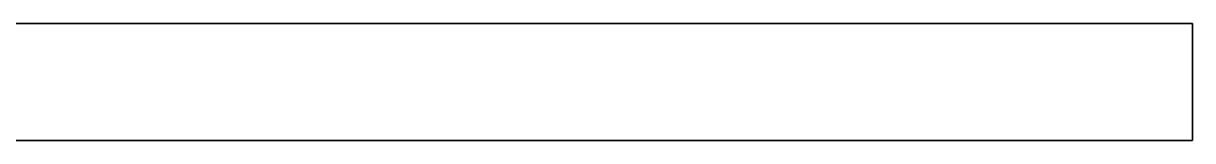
# Model space of a CAD drawing. Header units: millimetres. Extents: x -25371 to 2282244, y -90657 to 147824.
# Drawn here: x 1655267 to 1655467, y 2227.3 to 2247.3 of the extents above; entities that cross this region are included whole.
import ezdxf
from ezdxf.xclip import XClip

# ---------------------------------------------------------------- set-up
doc = ezdxf.new("R2010")
doc.units = ezdxf.units.MM
doc.header["$XCLIPFRAME"] = 0
doc.layers.add('A-GLAZ-CURT', color=7, linetype='Continuous', lineweight=35)

# ---------------------------------------------------------------- blocks, each defined once
blk = doc.blocks.new('DPA_CP_Entrance Canopy Lower - Depth 4200-5686501-VS01 - ELEVATION 1')
at = {"layer": 'A-GLAZ-CURT', "color": 7}
for p, q in [((33427.75, 106820), (33707.75, 106820)), ((33707.75, 106820), (33427.75, 106820)), ((33707.75, 106820), (33707.75, 106800)), ((33707.75, 106800), (33707.75, 106820)), ((33707.75, 106800), (33457.75, 106800)), ((33457.75, 106800), (33707.75, 106800))]:
    blk.add_line(p, q, dxfattribs=at)
blk = doc.blocks.new('DPA_CP_Entrance Canopy Lower - Depth 4200-V89-VS01 - ELEVATION 1')
at = {"layer": 'A-GLAZ-CURT', "color": 7}
for p, q in [((33427.75, 106820), (33707.75, 106820)), ((33707.75, 106820), (33427.75, 106820)), ((33707.75, 106820), (33707.75, 106800)), ((33707.75, 106800), (33707.75, 106820)), ((33707.75, 106800), (33457.75, 106800)), ((33457.75, 106800), (33707.75, 106800))]:
    blk.add_line(p, q, dxfattribs=at)
blk = doc.blocks.new('DPA_CP_Entrance Canopy Lower - Depth 4200-V90-VS01 - ELEVATION 1')
at = {"layer": 'A-GLAZ-CURT', "color": 7}
for p, q in [((33427.75, 106820), (33707.75, 106820)), ((33707.75, 106820), (33427.75, 106820)), ((33707.75, 106820), (33707.75, 106800)), ((33707.75, 106800), (33707.75, 106820)), ((33707.75, 106800), (33457.75, 106800)), ((33457.75, 106800), (33707.75, 106800))]:
    blk.add_line(p, q, dxfattribs=at)
blk = doc.blocks.new('DPA_CP_Entrance Canopy Lower - Depth 4200-V91-VS01 - ELEVATION 1')
at = {"layer": 'A-GLAZ-CURT', "color": 7}
for p, q in [((33427.75, 106820), (33707.75, 106820)), ((33707.75, 106820), (33427.75, 106820)), ((33707.75, 106820), (33707.75, 106800)), ((33707.75, 106800), (33707.75, 106820)), ((33707.75, 106800), (33457.75, 106800)), ((33457.75, 106800), (33707.75, 106800))]:
    blk.add_line(p, q, dxfattribs=at)
blk = doc.blocks.new('DPA_CP_Entrance Canopy Lower - Depth 4200-5686556-VS01 - ELEVATION 1')
at = {"layer": 'A-GLAZ-CURT', "color": 7}
for p, q in [((33427.75, 106820), (33707.75, 106820)), ((33707.75, 106820), (33427.75, 106820)), ((33707.75, 106820), (33707.75, 106800)), ((33707.75, 106800), (33707.75, 106820)), ((33707.75, 106800), (33457.75, 106800)), ((33457.75, 106800), (33707.75, 106800))]:
    blk.add_line(p, q, dxfattribs=at)
blk = doc.blocks.new('C-1-VS01_REV00_20260615-155217_ELEVATION_1_EX')
at = {"layer": 'A-GLAZ-CURT', "color": 7}
for name in ['DPA_CP_Entrance Canopy Lower - Depth 4200-5686501-VS01 - ELEVATION 1', 'DPA_CP_Entrance Canopy Lower - Depth 4200-V89-VS01 - ELEVATION 1', 'DPA_CP_Entrance Canopy Lower - Depth 4200-V89-VS01 - ELEVATION 1', 'DPA_CP_Entrance Canopy Lower - Depth 4200-V90-VS01 - ELEVATION 1', 'DPA_CP_Entrance Canopy Lower - Depth 4200-V91-VS01 - ELEVATION 1', 'DPA_CP_Entrance Canopy Lower - Depth 4200-V91-VS01 - ELEVATION 1', 'DPA_CP_Entrance Canopy Lower - Depth 4200-5686556-VS01 - ELEVATION 1']:
    blk.add_blockref(name, (-23858.22, 0), dxfattribs=at)

msp = doc.modelspace()

# ---------------------------------------------------------------- block references
at = {"color": 7}
ref = msp.add_blockref('C-1-VS01_REV00_20260615-155217_ELEVATION_1_EX', (1645617.451, -104572.744), dxfattribs=at)
XClip(ref).set_block_clipping_path([(-6272.2217516778, 96602.3760666824), (23581.2110439332, 113561.2238857835)])

doc.saveas('drawing.dxf')
